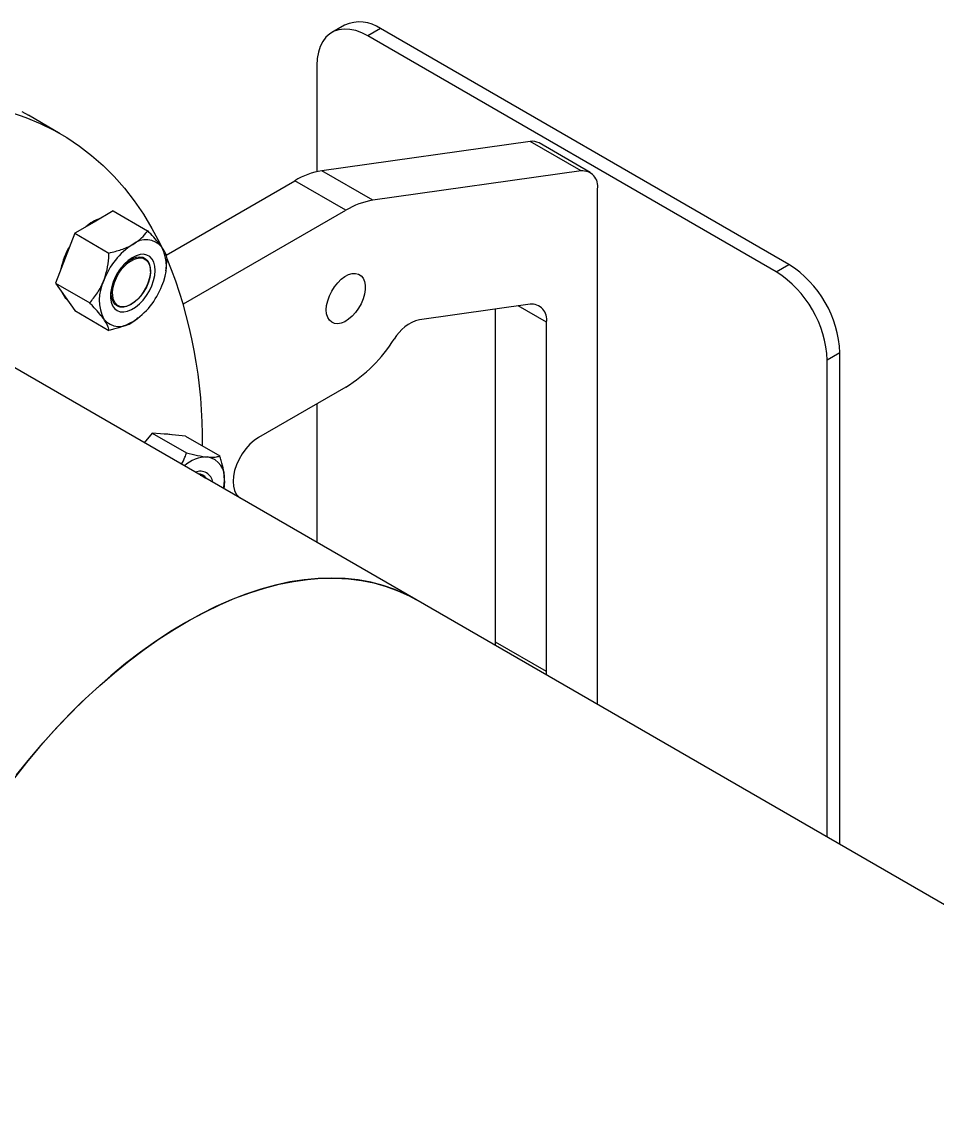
# Model space of a CAD drawing. Header units: inches. Extents: x 0.9 to 37.1, y -8.4 to 11.7.
# Drawn here: x 15.5916 to 15.7237, y 3.1732 to 3.3313 of the extents above; entities that cross this region are included whole.
import ezdxf

# ---------------------------------------------------------------- set-up
doc = ezdxf.new("R2010")
doc.units = ezdxf.units.IN
doc.header["$MEASUREMENT"] = 0

msp = doc.modelspace()

# ---------------------------------------------------------------- linework, layer by layer
at = {"color": 7, "linetype": 'Continuous', "lineweight": 25}
for p, q in [((15.63820961829886, 3.330848067932667), (15.63636819438952, 3.329785036537065)), ((15.64341752836467, 3.330332359073346), (15.64157610445533, 3.329269327677743)), ((15.70050166955421, 3.295252323018463), (15.64157610445533, 3.329269327677743)), ((15.70234309346355, 3.296315354414065), (15.64341752836467, 3.330332359073346)), ((15.63421040881797, 3.325015819803009), (15.63421040881797, 3.30969156750492)), ((15.59718093124016, 3.315167487597408), (15.59257737146681, 3.317825066086414)), ((15.66497567964517, 3.314052035464508), (15.63493405749565, 3.30982598584504)), ((15.67234137528253, 3.309799909882098), (15.66497567964517, 3.314052035464508)), ((15.67364284203768, 3.309580701553902), (15.66627714640031, 3.313832827136312)), ((15.61244849570145, 3.297669890482003), (15.63102659266236, 3.308394797571468)), ((15.63839228829972, 3.304142671989059), (15.63102659266236, 3.308394797571468)), ((15.642299753133, 3.305573860262631), (15.63493405749565, 3.30982598584504)), ((15.67234137528253, 3.309799909882098), (15.642299753133, 3.305573860262631)), ((15.67472173482345, 3.232817244493832), (15.67472173482345, 3.307196093186874)), ((15.60483380947387, 3.304036611502585), (15.60204411282237, 3.302426153905226)), ((15.60483380947387, 3.304036611502585), (15.60978723979, 3.301177057048414)), ((15.61495597230322, 3.290613174747727), (15.63839228829972, 3.304142671989059)), ((15.60204411282237, 3.302426153905226), (15.59925441617087, 3.300815696307867)), ((15.59925441617087, 3.300815696307867), (15.59785956784512, 3.297220619735245)), ((15.59925441617087, 3.300815696307867), (15.60420784648699, 3.297956141853696)), ((15.59785956784512, 3.297220619735245), (15.59646471951936, 3.293625543162622)), ((15.6125769364415, 3.297207819097887), (15.61241627986341, 3.295658456547212)), ((15.70050166955421, 3.295252323018463), (15.70234309346355, 3.296315354414065)), ((15.61018578449513, 3.295304425014878), (15.61018578449513, 3.295406057061513)), ((15.61239908957635, 3.295382734798449), (15.61243781865848, 3.295656218436545)), ((15.59646471951936, 3.293625543162622), (15.60141814983549, 3.290765988708451)), ((15.59646471951936, 3.293625543162622), (15.59785956784512, 3.291640924187359)), ((15.59785956784512, 3.291640924187359), (15.59925441617087, 3.289656305212095)), ((15.64848646975728, 3.247962540639842), (15.57630265251115, 3.289633371347459)), ((15.59925441617087, 3.289656305212095), (15.60420784648699, 3.286796750757924)), ((15.60736296681007, 3.290516263591176), (15.60745097797542, 3.290567087873526)), ((15.66497567964517, 3.290577136844575), (15.6490230606033, 3.288333031672894)), ((15.65999034354873, 3.241815297110406), (15.65999034354873, 3.289875833911982)), ((15.66735603918609, 3.287973320149351), (15.66326296179827, 3.290336203429956)), ((15.60842309083275, 3.288558856583307), (15.60848999579078, 3.288611252046023)), ((15.66735603918609, 3.237563171527995), (15.66735603918609, 3.287973320149351)), ((15.70970878910091, 3.283557595374512), (15.70786736519157, 3.28249456397891)), ((15.70970878910091, 3.212619647977385), (15.70970878910091, 3.283557595374512)), ((15.70786736519157, 3.213682679372988), (15.70786736519157, 3.28249456397891)), ((15.63839228829972, 3.278625771617628), (15.62579374032715, 3.271352784682944)), ((15.63421040881797, 3.276211623979392), (15.63421040881797, 3.256203935197087)), ((15.6104320496627, 3.271982646485288), (15.60930550198405, 3.270581231882942)), ((15.6104320496627, 3.271982646485288), (15.61538547997882, 3.269123092031117)), ((15.61284799783175, 3.271766624313035), (15.6104320496627, 3.271982646485288)), ((15.61526394600081, 3.27155060214078), (15.61284799783175, 3.271766624313035)), ((15.61526394600081, 3.27155060214078), (15.62021737631693, 3.268691047686611)), ((15.62078144541318, 3.264156416808479), (15.6208618746852, 3.265097547971581)), ((15.62078702641668, 3.264076045473261), (15.6207963244559, 3.264141703150944)), ((15.62314903790094, 3.262589528706309), (15.62294192103512, 3.262762654556442)), ((15.81789746941655, 3.150163652244413), (15.64848646975728, 3.247962540639842)), ((15.65996797828608, 3.241334406849958), (15.65999034354873, 3.241815297110406)), ((15.66735603918609, 3.237563171527995), (15.65999034354873, 3.241815297110406)), ((15.66733367392344, 3.237082281267549), (15.66735603918609, 3.237563171527995))]:
    msp.add_line(p, q, dxfattribs=at)
at = {"color": 7, "linetype": 'Continuous', "lineweight": 25, "flags": 128}
for points in [[(15.64157610445533, 3.329269327677743), (15.64068826795543, 3.329719849135063), (15.63981337811094, 3.330039769686226), (15.63896419278585, 3.330224424169198), (15.63815309501443, 3.33027111990581), (15.63739191242859, 3.330179175967074), (15.63669174478449, 3.329949933102656), (15.63606280210301, 3.329586734189729), (15.6355142557847, 3.329094875486296), (15.6350541048701, 3.328481529399824), (15.63468905939572, 3.327755639897386), (15.63442444254659, 3.326927792082491), (15.63426411303222, 3.32601005784043), (15.63421040881797, 3.325015819803009)], [(15.59012586833067, 3.318215789802671), (15.59222628334155, 3.317504911571803), (15.59426135838271, 3.316664822242086), (15.59622810670089, 3.315696754760458), (15.59812364182173, 3.314602129899443), (15.59994518178604, 3.313382554171971), (15.60169005323275, 3.312039817473601), (15.60335569532238, 3.310575890455598), (15.60493966349549, 3.308992921632735), (15.60643963306034, 3.307293234230047), (15.60785340260477, 3.305479322773182), (15.60917889722701, 3.303553849427339), (15.61041417158091, 3.301519640090173), (15.61155741273103, 3.299379680244399), (15.61180326238469, 3.29888088979521)], [(15.59162454692754, 3.318354333249465), (15.59257737146681, 3.317825066086414)], [(15.61043280130486, 3.297086521572279), (15.61010025357843, 3.297440074438025), (15.60968869689339, 3.297670681215201), (15.60921135902023, 3.297770930012243), (15.60868358199096, 3.297737598750332), (15.60812232899353, 3.297571758723648), (15.60754563916111, 3.297278740167104), (15.60697204777938, 3.296867960938203), (15.60641999054733, 3.296352623819353), (15.60590721103863, 3.295749292169574), (15.60545019040859, 3.295077357564512), (15.60506361767631, 3.294358416535245), (15.60475991760748, 3.293615576438), (15.60454885137218, 3.292872712764712), (15.6044372028129, 3.292153701765072), (15.60442856040619, 3.291481653044212), (15.60452320192611, 3.290878166800984), (15.60471808551635, 3.290362639579795), (15.60500694745795, 3.289951640849714), (15.60538050349045, 3.289658380448094), (15.60582674721559, 3.289492284005538), (15.60633133599288, 3.289458689998376), (15.60687805192383, 3.28955867816564), (15.6074493231086, 3.289789034805361), (15.60802678842125, 3.290142356065602), (15.6085918876515, 3.290607285910346), (15.60912645804512, 3.291168881111836), (15.60961331806982, 3.291809091538213), (15.6100368196438, 3.292507340299609), (15.61038335107804, 3.293241185106311), (15.61064177456709, 3.293987039582421), (15.6108037841674, 3.294720931351385), (15.61086417275711, 3.295419272527903), (15.61082099939725, 3.296059617851963), (15.61067565171513, 3.296621386097972), (15.61043280130486, 3.297086521572279)], [(15.60980176049027, 3.296815324709391), (15.6100244386454, 3.296380814885383), (15.61015081434963, 3.295852221890488), (15.61017632005573, 3.295248650452773), (15.61010003392104, 3.294591915216589), (15.60992471312522, 3.293905752304478), (15.60965669421863, 3.293214961431864), (15.60930566410287, 3.29254450958072), (15.60888430992091, 3.291918628627794), (15.60840786051073, 3.29135993954144), (15.60789353599539, 3.29088863480089), (15.60735992540293, 3.29052174858744), (15.60682631481047, 3.290272541124755), (15.60631199029512, 3.290150019419842), (15.60583554088494, 3.290158611726343), (15.60541418670299, 3.290298007495915), (15.60506315658723, 3.290563168602252), (15.60479513768064, 3.290944511432102), (15.60461981688482, 3.291428253262013), (15.60454353075012, 3.291996910401878), (15.60456903645623, 3.292629930101037), (15.60469541216046, 3.293304433378249), (15.60491809031559, 3.293996041927673), (15.60522902275292, 3.294679759214363), (15.60561697156404, 3.295330873914172), (15.60606791526811, 3.295925853045386), (15.60656555558475, 3.296443192511998), (15.60709190649634, 3.296864194317773), (15.60762794430952, 3.297173642360538), (15.60815429522111, 3.297360352381769), (15.60865193553775, 3.297417576194831), (15.60910287924182, 3.297343245582025), (15.60949082805294, 3.297140047045363), (15.60980176049027, 3.296815324709391)], [(15.60508173650357, 3.290778637335304), (15.60486044176561, 3.29121488201192), (15.60473868279738, 3.291747604416957), (15.60472113872777, 3.292356332327142), (15.60480848376553, 3.293017672670265), (15.60499736128984, 3.293706210507826), (15.60528051284336, 3.29439548571686), (15.60564705707069, 3.295059009837638), (15.60608290788273, 3.295671284010304), (15.6065713157772, 3.296208778881772), (15.60709351151262, 3.296650838825561), (15.60762942739973, 3.296980475725941), (15.60815846849152, 3.297185021821693), (15.60866030403555, 3.297256616521069), (15.60911564877327, 3.297192508479921), (15.60950700406178, 3.296995161334321), (15.60981933033682, 3.296672159024397), (15.61004062507478, 3.29623591434778), (15.610162384043, 3.295703191942744), (15.61017992811261, 3.29509446403256), (15.61009258307486, 3.294433123689436), (15.60990370555055, 3.293744585851876), (15.60962055399703, 3.293055310642841), (15.6092540097697, 3.292391786522064), (15.60881815895766, 3.291779512349398), (15.60832975106319, 3.29124201747793), (15.60780755532777, 3.290799957534141), (15.60727163944066, 3.290470320633761), (15.60674259834886, 3.290265774538008), (15.60624076280484, 3.290194179838632), (15.60578541806712, 3.290258287879779), (15.60539406277861, 3.290455635025381), (15.60508173650357, 3.290778637335304)], [(15.63557270000974, 3.289756508130397), (15.63562365364332, 3.290402116853773), (15.63577467294699, 3.291083221408877), (15.63602029968964, 3.291775204902484), (15.63635165628082, 3.292453057248193), (15.63675676662997, 3.293092279096101), (15.63722098899358, 3.293669767303149), (15.6377275451659, 3.294164649940903), (15.63825812688705, 3.294559040661431), (15.63879355755121, 3.294838685156519), (15.63931448529912, 3.294993476345505), (15.63980208244471, 3.295017819671517), (15.64023872595672, 3.294910835303326), (15.64060863440096, 3.294676389934744), (15.64089843832247, 3.294322957032233), (15.64109766345244, 3.29386331058175), (15.64119910927561, 3.293314063403612), (15.64119910927561, 3.292695066721887), (15.64109766345244, 3.292028692689434), (15.64089843832247, 3.291339025800004), (15.64060863440096, 3.290650992411892), (15.64023872595672, 3.289989459844398), (15.63980208244471, 3.289378337608116), (15.63931448529912, 3.288839713252931), (15.63879355755121, 3.288393054066409), (15.63825812688705, 3.288054503475313), (15.6377275451659, 3.287836297580087), (15.63722098899358, 3.287746322910317), (15.63675676662997, 3.287787831384994), (15.63635165628082, 3.287959322779693), (15.63602029968964, 3.288254598948595), (15.63577467294699, 3.28866298784162), (15.63562365364332, 3.289169729220127), (15.63557270000974, 3.289756508130397)], [(15.62579374032715, 3.271352784682944), (15.6251578547582, 3.270921823737675), (15.62454106961063, 3.270376063747592), (15.62396191157666, 3.269731897985781), (15.62343777712358, 3.269008675590032), (15.62298440994711, 3.268228120362845), (15.62261542806995, 3.26741367824242), (15.62234191479023, 3.266589813044972), (15.6221720857668, 3.26578127163252), (15.62211104224123, 3.265012340578683), (15.62216061780926, 3.264306116660395), (15.62231932334409, 3.263683813088162), (15.62258239172607, 3.263164122313957), (15.62294192103512, 3.262762654556442)], [(15.61738585775545, 3.265916541786837), (15.61777258484385, 3.265768693570824), (15.61809369881501, 3.265507913841041)], [(15.6208618746852, 3.265097547971581), (15.6208205371422, 3.264345387902346), (15.62077018773255, 3.263962809677411)], [(15.59086800474183, 3.22267052762759), (15.59276048558046, 3.22502475579937), (15.59470175176073, 3.227304105961748), (15.59668759893237, 3.22950364154983), (15.5987137261926, 3.231618598859321), (15.60077574540094, 3.233644397363638), (15.60286919068297, 3.23557664963432), (15.60498952810235, 3.237411170843218), (15.6071321654804, 3.239143987825899), (15.60929246234167, 3.240771347686636), (15.6114657399642, 3.242289725926348), (15.6136472915126, 3.243695834075875), (15.61583239223199, 3.244986626818072), (15.6180163096808, 3.246159308583292), (15.62019431398014, 3.247211339603958), (15.62236168805769, 3.248140441415145), (15.62451373786381, 3.248944601789217), (15.62664580253785, 3.249622079093874), (15.62875326450247, 3.250171406064132), (15.63083155946435, 3.250591392980096), (15.63287618629939, 3.250881130243625), (15.63488271680115, 3.251039990348328), (15.63684680527138, 3.251067629238592), (15.6387641979318, 3.250963987054733), (15.64063074213688, 3.250729288262644), (15.64244239536751, 3.250364041167646), (15.64419523398618, 3.249869036813616), (15.64588546173479, 3.249245347269757), (15.6475094179564, 3.24849432330874), (15.64848646975728, 3.247962540639842)], [(15.64848646975728, 3.247962540639842), (15.64710983672519, 3.248693932630596), (15.64546897715188, 3.249413264759506), (15.64376274806443, 3.250004898799365), (15.64199484477512, 3.250467553402588), (15.64016909616878, 3.250800226562328), (15.63828945641036, 3.251002197782598), (15.63635999638101, 3.25107302963871), (15.63438489486151, 3.251012568724636), (15.63236842948195, 3.250820945985253), (15.63031496745731, 3.250498576432744), (15.62822895612909, 3.250046158247776), (15.62611491333331, 3.249464671267393), (15.62397741761592, 3.248755374862914), (15.62182109831666, 3.247919805212404), (15.61965062554299, 3.246959771973665), (15.61747070005562, 3.245877354364914), (15.61528604308772, 3.244674896661663)], [(15.61528604308772, 3.244674896661663), (15.61310138611982, 3.243355003119537), (15.61092146063244, 3.241920532334039), (15.60875098785877, 3.240374591049465), (15.60659466855952, 3.238720527430393), (15.60445717284213, 3.236961923810299), (15.60234313004635, 3.235102588933025), (15.60025711871812, 3.233146549703883), (15.59820365669349, 3.231098042468278), (15.59618719131392, 3.228961503836727), (15.59421208979443, 3.226741561076149), (15.59228262976508, 3.224443022088231), (15.59040299000666, 3.222070864996589)]]:
    msp.add_lwpolyline(points, dxfattribs=at)
at = {"color": 7, "linetype": 'Continuous', "lineweight": 25}
for centre, radius, start, end in [((15.64035620312285, 3.325971439030241), 0.005328164398605684, 54.93150253519759, 113.7580390357216), ((15.66531340089025, 3.312084039843524), 0.001996762981325442, 61.14112137829615, 99.73749321295577), ((15.63669110978782, 3.298979117562606), 0.01098825665398883, 99.20125066186927, 121.0313124903382), ((15.67255520523019, 3.307605441155625), 0.002204861954406213, 349.3005629728845, 95.56535534778062), ((15.64405680542519, 3.294726991980177), 0.01098825665400924, 99.20125066188493, 121.0313124903174), ((15.60502935239618, 3.296982826711855), 0.006326343866869706, 108.8359001403416, 131.1587233269624), ((15.61329829026245, 3.290363008949908), 0.01048756709249942, 122.6379705890702, 159.7728862143872), ((15.60954299103758, 3.296867740610318), 0.003004596040078284, 40.53279586035941, 129.2481680774437), ((15.60789413112267, 3.293391258269093), 0.01087547079627486, 149.7496995531112, 167.8389407065889), ((15.60624653042911, 3.296030529310745), 0.006238611718782218, 333.4364295104116, 26.56357048959632), ((15.54945528427944, 3.27129768917505), 0.0682336878481664, 359.041428263255, 22.24523213362915), ((15.69376169640067, 3.282855709789732), 0.01596253140839784, 2.520154907027213, 57.47984523860438), ((15.69192030656126, 3.281792698064416), 0.01596249650650879, 2.520089748012387, 57.47991039760788), ((15.60903755258443, 3.29119915651867), 0.006238611718791752, 153.4364295104474, 206.5635704895461), ((15.60198579275108, 3.296866676879507), 0.01048756709249916, 302.6379705890777, 339.7728862143971), ((15.59999897189083, 3.293315644043009), 0.002770559192013072, 203.4346191688199, 226.7667238238937), ((15.66518950959283, 3.288382668118101), 0.002204861954406213, 349.3005629729072, 95.56535534778062), ((15.60574109197595, 3.290361945219099), 0.003004596040079654, 220.532795860373, 309.2481680774362), ((15.65049056234301, 3.282653330362565), 0.005866222662889303, 104.4870558004933, 150.4278961192091), ((15.62696751284071, 3.297168558871125), 0.0217798175707975, 301.6384863495181, 327.7558710725614), ((15.61246152446454, 3.269015995364076), 0.002830079493961004, 73.47744095555315, 96.30352298221912), ((15.61845598522259, 3.263517769344723), 0.005017249608661976, 90.1148680766174, 132.0984997008528), ((15.61789588077506, 3.265580690612468), 0.003005086801818009, 350.7481208212723, 79.45322217144357), ((15.61738630936639, 3.264657642398829), 0.001814013035616448, 6.937156349079562, 113.0682201836418), ((15.61703789787708, 3.264705665139916), 0.001405068065137655, 30.4807631981293, 89.52461333457254)]:
    msp.add_arc(centre, radius, start, end, dxfattribs=at)
for points, knots in [([(15.60764204150676, 3.299194538462594), (15.60800779915463, 3.299433967386641), (15.6087525316629, 3.299921477365448), (15.60938811268771, 3.300621963107945), (15.60969711405951, 3.301051712899669), (15.60978723979, 3.301177057048414)], [0, 0, 0, 0, 0.4060446745436644, 0.8267623950146954, 1, 1, 1, 1]), ([(15.61182658648402, 3.298820377084689), (15.61179409057565, 3.298866037164037), (15.61158079091134, 3.299165745037597), (15.61108531910762, 3.299781395855356), (15.61039651698335, 3.300543534063534), (15.60993809245038, 3.301020201304052), (15.60978723979, 3.301177057048414)], [0, 0, 0, 0, 0.06625438873007856, 0.4348867160202357, 0.8140395284738154, 1, 1, 1, 1]), ([(15.60420784648699, 3.297956141853696), (15.60481070531992, 3.298108770983728), (15.60603838227961, 3.298419588800581), (15.60713251510595, 3.298901799167318), (15.60762860299359, 3.299186817604814), (15.60764204150676, 3.299194538462594)], [0, 0, 0, 0, 0.4841952181635619, 0.9860273763411922, 1, 1, 1, 1]), ([(15.60345749652951, 3.293989004292613), (15.60362812776539, 3.294506063101318), (15.60397555625809, 3.295558865430345), (15.60414888993387, 3.296917046237756), (15.60419453367915, 3.297721506693864), (15.60420784648699, 3.297956141853696)], [0, 0, 0, 0, 0.4060446745436597, 0.8267623950146887, 1, 1, 1, 1]), ([(15.6125769364415, 3.297207819097887), (15.61255459376959, 3.297320571633251), (15.61250173311899, 3.297587333478022), (15.61229730880043, 3.298099036883223), (15.61198481463368, 3.298577906478616), (15.61182658648402, 3.298820377084689)], [0, 0, 0, 0, 0.2654708005954919, 0.6280788300799428, 0.9999999999999999, 0.9999999999999999, 0.9999999999999999, 0.9999999999999999]), ([(15.60141814983549, 3.290765988708451), (15.60180419644639, 3.291227102741066), (15.60259035151902, 3.292166127007965), (15.60320212529828, 3.29333464777853), (15.60345076123641, 3.293971745955026), (15.60345749652951, 3.293989004292613)], [0, 0, 0, 0, 0.4841952181635586, 0.9860273763411895, 1, 1, 1, 1]), ([(15.60345749652951, 3.288409308744727), (15.60342500062114, 3.288454968824073), (15.60321170095683, 3.288754676697635), (15.60271622915311, 3.289370327515394), (15.60202742702884, 3.290132465723572), (15.60156900249588, 3.290609132964089), (15.60141814983549, 3.290765988708451)], [0, 0, 0, 0, 0.06625438873007881, 0.4348867160202359, 0.814039528473817, 1, 1, 1, 1]), ([(15.60420784648699, 3.286796750757924), (15.60418550381508, 3.286909503293288), (15.60413264316448, 3.28717626513806), (15.60392821884591, 3.287687968543261), (15.60361572467917, 3.288166838138654), (15.60345749652951, 3.288409308744727)], [0, 0, 0, 0, 0.2654708005954897, 0.628078830079941, 1, 1, 1, 1]), ([(15.60764204150676, 3.288035147366822), (15.6072272935067, 3.287823999971108), (15.60638280995266, 3.287394075045292), (15.60516940158135, 3.287027161929633), (15.6044249724471, 3.286848779234679), (15.60420784648699, 3.286796750757924)], [0, 0, 0, 0, 0.4060446745436644, 0.8267623950146954, 1, 1, 1, 1]), ([(15.60839529363177, 3.288595330464472), (15.60817545989562, 3.288407347960813), (15.60794495652666, 3.288210241724269), (15.60765544264209, 3.288042893642262), (15.60764204150676, 3.288035147366822)], [0, 0, 0, 0, 0.9537115971243211, 1, 1, 1, 1]), ([(15.61468958526455, 3.267473066764267), (15.61486149402473, 3.267819199832725), (15.61513167564553, 3.268363202321914), (15.61531778619539, 3.268920416967445), (15.61538547997882, 3.269123092031117)], [0, 0, 0, 0, 0.6362711115056526, 1, 1, 1, 1]), ([(15.61538547997882, 3.269123092031117), (15.61593024415195, 3.268991817076378), (15.61703961567855, 3.268724485441646), (15.61800450078777, 3.26857507226558), (15.61843428412537, 3.268536065523135), (15.61844592651615, 3.268535008870403)], [0, 0, 0, 0, 0.4841952181635604, 0.986027376341192, 1, 1, 1, 1]), ([(15.61844592651615, 3.268535008870403), (15.6187594001995, 3.26851893012568), (15.61939767541765, 3.268486191606178), (15.61990939763858, 3.268581389005869), (15.62014783254703, 3.268666285978748), (15.62021737631693, 3.268691047686611)], [0, 0, 0, 0, 0.4060446745436626, 0.8267623950146946, 1, 1, 1, 1]), ([(15.6208618746852, 3.265097547971581), (15.62086119373062, 3.265171418547017), (15.62085672401766, 3.265656297097364), (15.62075109041698, 3.266617619613201), (15.62049337878905, 3.267762008156872), (15.6202857125482, 3.268461024166617), (15.62021737631693, 3.268691047686611)], [0, 0, 0, 0, 0.06625438873007884, 0.4348867160202349, 0.8140395284738151, 1, 1, 1, 1])]:
    msp.add_open_spline(points, degree=3, knots=knots, dxfattribs=at)

doc.saveas('drawing.dxf')
